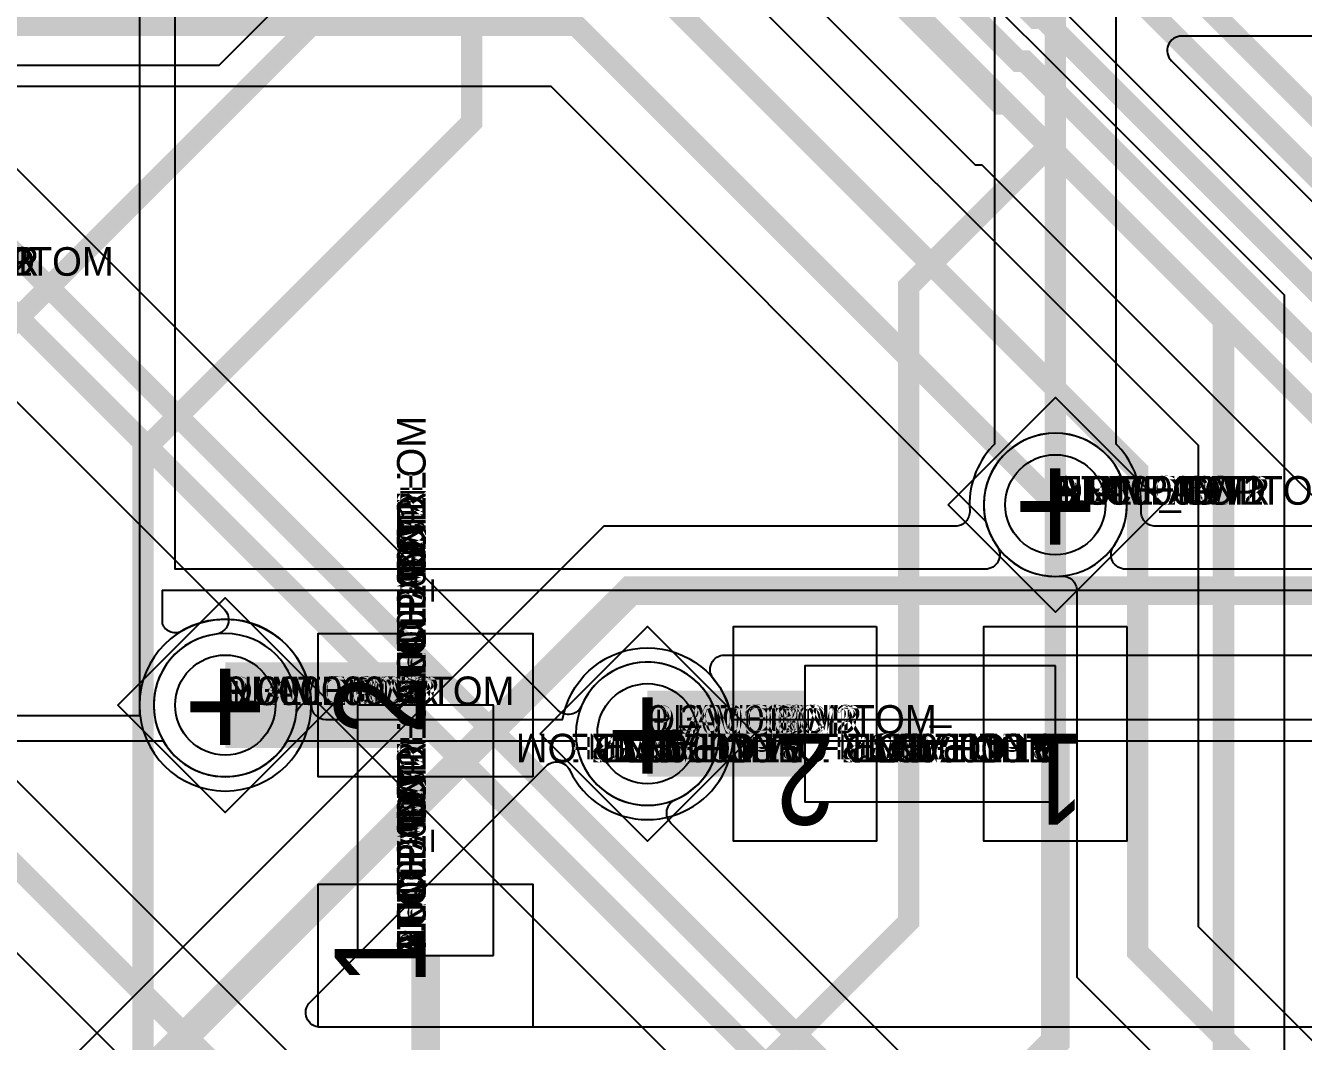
# Model space of a CAD drawing. Extents: x 0 to 323, y 0 to 320.
# Drawn here: x 84.2 to 93.13, y 30.75 to 37.85 of the extents above; entities that cross this region are included whole.
import ezdxf
from ezdxf.enums import TextEntityAlignment as Align

# ---------------------------------------------------------------- set-up
doc = ezdxf.new("R2010")
doc.units = 0
doc.header["$MEASUREMENT"] = 0
doc.layers.get('0').update_dxf_attribs({"linetype": 'CONTINUOUS'})
for name, color, linetype in [('CDN_FIGURES', 7, 'CONTINUOUS'), ('ETCH_BOTTOM', 7, 'CONTINUOUS'), ('ETCH_GND', 3, 'CONTINUOUS'), ('ETCH_INT1', 4, 'CONTINUOUS'), ('ETCH_INT2', 5, 'CONTINUOUS'), ('ETCH_PWR', 6, 'CONTINUOUS'), ('ETCH_TOP', 2, 'CONTINUOUS'), ('MANUFACTURING_NCLEGEND-1-6', 8, 'CONTINUOUS'), ('PACKAGE_GEOMETRY_ASSEMBLY_TOP', 11, 'CONTINUOUS'), ('PACKAGE_GEOMETRY_PIN_NUMBER', 9, 'CONTINUOUS')]:
    doc.layers.add(name, color=color, linetype=linetype)

# ---------------------------------------------------------------- blocks, each defined once
blk = doc.blocks.new('PAD_INFO')
for tag in ['SHAPE_TYPE', 'PAD_HEIGHT', 'PAD_LAYER', 'PAD_TYPE', 'PAD_WIDTH']:
    blk.add_attdef(tag, (0, 0), '', height=0.2)
at = {"flags": 2}
blk.add_attdef('CDN_TYPE', (0, 0), '', height=0.2, dxfattribs=at)
blk = doc.blocks.new('DRILL_INFO')
at = {"flags": 2}
blk.add_attdef('CDN_TYPE', (0, 0), '', height=0.2, dxfattribs=at)
for tag in ['FSHAPE', 'FCHAR', 'DRILL_HEIGHT', 'DIAMETER', 'PLATED', 'DRILL_WIDTH']:
    blk.add_attdef(tag, (0, 0), '', height=0.2)
blk = doc.blocks.new('VIA0700X0300')
at = {"layer": 'ETCH_BOTTOM'}
blk.add_circle((0, 0), 0.35, dxfattribs=at)
at = {"layer": 'ETCH_GND'}
blk.add_circle((0, 0), 0.35, dxfattribs=at)
at = {"layer": 'ETCH_INT1'}
blk.add_circle((0, 0), 0.35, dxfattribs=at)
at = {"layer": 'ETCH_INT2'}
blk.add_circle((0, 0), 0.35, dxfattribs=at)
at = {"layer": 'ETCH_PWR'}
blk.add_circle((0, 0), 0.35, dxfattribs=at)
at = {"layer": 'ETCH_TOP'}
blk.add_circle((0, 0), 0.35, dxfattribs=at)
ref = blk.add_blockref('PAD_INFO', (0, 0))
ref.add_attrib('PAD_LAYER', 'ETCH_TOP', (0, 0), dxfattribs={"height": 0.2})
ref.add_attrib('SHAPE_TYPE', 'NULL', (0, 0), dxfattribs={"height": 0.2})
ref.add_attrib('PAD_TYPE', 'ANTIPAD', (0, 0), dxfattribs={"height": 0.2})
ref.add_attrib('PAD_WIDTH', '0.000000', (0, 0), dxfattribs={"height": 0.2})
ref.add_attrib('PAD_HEIGHT', '0.000000', (0, 0), dxfattribs={"height": 0.2})
ref = blk.add_blockref('PAD_INFO', (0, 0))
ref.add_attrib('PAD_LAYER', 'ETCH_GND', (0, 0), dxfattribs={"height": 0.2})
ref.add_attrib('SHAPE_TYPE', 'NULL', (0, 0), dxfattribs={"height": 0.2})
ref.add_attrib('PAD_TYPE', 'ANTIPAD', (0, 0), dxfattribs={"height": 0.2})
ref.add_attrib('PAD_WIDTH', '0.000000', (0, 0), dxfattribs={"height": 0.2})
ref.add_attrib('PAD_HEIGHT', '0.000000', (0, 0), dxfattribs={"height": 0.2})
ref = blk.add_blockref('PAD_INFO', (0, 0))
ref.add_attrib('PAD_LAYER', 'ETCH_INT1', (0, 0), dxfattribs={"height": 0.2})
ref.add_attrib('SHAPE_TYPE', 'NULL', (0, 0), dxfattribs={"height": 0.2})
ref.add_attrib('PAD_TYPE', 'ANTIPAD', (0, 0), dxfattribs={"height": 0.2})
ref.add_attrib('PAD_WIDTH', '0.000000', (0, 0), dxfattribs={"height": 0.2})
ref.add_attrib('PAD_HEIGHT', '0.000000', (0, 0), dxfattribs={"height": 0.2})
ref = blk.add_blockref('PAD_INFO', (0, 0))
ref.add_attrib('PAD_LAYER', 'ETCH_INT2', (0, 0), dxfattribs={"height": 0.2})
ref.add_attrib('SHAPE_TYPE', 'NULL', (0, 0), dxfattribs={"height": 0.2})
ref.add_attrib('PAD_TYPE', 'ANTIPAD', (0, 0), dxfattribs={"height": 0.2})
ref.add_attrib('PAD_WIDTH', '0.000000', (0, 0), dxfattribs={"height": 0.2})
ref.add_attrib('PAD_HEIGHT', '0.000000', (0, 0), dxfattribs={"height": 0.2})
ref = blk.add_blockref('PAD_INFO', (0, 0))
ref.add_attrib('PAD_LAYER', 'ETCH_PWR', (0, 0), dxfattribs={"height": 0.2})
ref.add_attrib('SHAPE_TYPE', 'NULL', (0, 0), dxfattribs={"height": 0.2})
ref.add_attrib('PAD_TYPE', 'ANTIPAD', (0, 0), dxfattribs={"height": 0.2})
ref.add_attrib('PAD_WIDTH', '0.000000', (0, 0), dxfattribs={"height": 0.2})
ref.add_attrib('PAD_HEIGHT', '0.000000', (0, 0), dxfattribs={"height": 0.2})
ref = blk.add_blockref('PAD_INFO', (0, 0))
ref.add_attrib('PAD_LAYER', 'ETCH_BOTTOM', (0, 0), dxfattribs={"height": 0.2})
ref.add_attrib('SHAPE_TYPE', 'NULL', (0, 0), dxfattribs={"height": 0.2})
ref.add_attrib('PAD_TYPE', 'ANTIPAD', (0, 0), dxfattribs={"height": 0.2})
ref.add_attrib('PAD_WIDTH', '0.000000', (0, 0), dxfattribs={"height": 0.2})
ref.add_attrib('PAD_HEIGHT', '0.000000', (0, 0), dxfattribs={"height": 0.2})
ref = blk.add_blockref('PAD_INFO', (0, 0))
ref.add_attrib('PAD_LAYER', 'ETCH_TOP', (0, 0), dxfattribs={"height": 0.2})
ref.add_attrib('SHAPE_TYPE', 'NULL', (0, 0), dxfattribs={"height": 0.2})
ref.add_attrib('PAD_TYPE', 'THERMAL', (0, 0), dxfattribs={"height": 0.2})
ref.add_attrib('PAD_WIDTH', '0.000000', (0, 0), dxfattribs={"height": 0.2})
ref.add_attrib('PAD_HEIGHT', '0.000000', (0, 0), dxfattribs={"height": 0.2})
ref = blk.add_blockref('PAD_INFO', (0, 0))
ref.add_attrib('PAD_LAYER', 'ETCH_GND', (0, 0), dxfattribs={"height": 0.2})
ref.add_attrib('SHAPE_TYPE', 'NULL', (0, 0), dxfattribs={"height": 0.2})
ref.add_attrib('PAD_TYPE', 'THERMAL', (0, 0), dxfattribs={"height": 0.2})
ref.add_attrib('PAD_WIDTH', '0.000000', (0, 0), dxfattribs={"height": 0.2})
ref.add_attrib('PAD_HEIGHT', '0.000000', (0, 0), dxfattribs={"height": 0.2})
ref = blk.add_blockref('PAD_INFO', (0, 0))
ref.add_attrib('PAD_LAYER', 'ETCH_INT1', (0, 0), dxfattribs={"height": 0.2})
ref.add_attrib('SHAPE_TYPE', 'NULL', (0, 0), dxfattribs={"height": 0.2})
ref.add_attrib('PAD_TYPE', 'THERMAL', (0, 0), dxfattribs={"height": 0.2})
ref.add_attrib('PAD_WIDTH', '0.000000', (0, 0), dxfattribs={"height": 0.2})
ref.add_attrib('PAD_HEIGHT', '0.000000', (0, 0), dxfattribs={"height": 0.2})
ref = blk.add_blockref('PAD_INFO', (0, 0))
ref.add_attrib('PAD_LAYER', 'ETCH_INT2', (0, 0), dxfattribs={"height": 0.2})
ref.add_attrib('SHAPE_TYPE', 'NULL', (0, 0), dxfattribs={"height": 0.2})
ref.add_attrib('PAD_TYPE', 'THERMAL', (0, 0), dxfattribs={"height": 0.2})
ref.add_attrib('PAD_WIDTH', '0.000000', (0, 0), dxfattribs={"height": 0.2})
ref.add_attrib('PAD_HEIGHT', '0.000000', (0, 0), dxfattribs={"height": 0.2})
ref = blk.add_blockref('PAD_INFO', (0, 0))
ref.add_attrib('PAD_LAYER', 'ETCH_PWR', (0, 0), dxfattribs={"height": 0.2})
ref.add_attrib('SHAPE_TYPE', 'NULL', (0, 0), dxfattribs={"height": 0.2})
ref.add_attrib('PAD_TYPE', 'THERMAL', (0, 0), dxfattribs={"height": 0.2})
ref.add_attrib('PAD_WIDTH', '0.000000', (0, 0), dxfattribs={"height": 0.2})
ref.add_attrib('PAD_HEIGHT', '0.000000', (0, 0), dxfattribs={"height": 0.2})
ref = blk.add_blockref('PAD_INFO', (0, 0))
ref.add_attrib('PAD_LAYER', 'ETCH_BOTTOM', (0, 0), dxfattribs={"height": 0.2})
ref.add_attrib('SHAPE_TYPE', 'NULL', (0, 0), dxfattribs={"height": 0.2})
ref.add_attrib('PAD_TYPE', 'THERMAL', (0, 0), dxfattribs={"height": 0.2})
ref.add_attrib('PAD_WIDTH', '0.000000', (0, 0), dxfattribs={"height": 0.2})
ref.add_attrib('PAD_HEIGHT', '0.000000', (0, 0), dxfattribs={"height": 0.2})
ref = blk.add_blockref('PAD_INFO', (0, 0))
ref.add_attrib('PAD_LAYER', 'ETCH_TOP', (0, 0), dxfattribs={"height": 0.2})
ref.add_attrib('SHAPE_TYPE', 'CIRCLE', (0, 0), dxfattribs={"height": 0.2})
ref.add_attrib('PAD_TYPE', 'REGULAR', (0, 0), dxfattribs={"height": 0.2})
ref.add_attrib('PAD_WIDTH', '0.700000', (0, 0), dxfattribs={"height": 0.2})
ref.add_attrib('PAD_HEIGHT', '0.700000', (0, 0), dxfattribs={"height": 0.2})
ref = blk.add_blockref('PAD_INFO', (0, 0))
ref.add_attrib('PAD_LAYER', 'ETCH_GND', (0, 0), dxfattribs={"height": 0.2})
ref.add_attrib('SHAPE_TYPE', 'CIRCLE', (0, 0), dxfattribs={"height": 0.2})
ref.add_attrib('PAD_TYPE', 'REGULAR', (0, 0), dxfattribs={"height": 0.2})
ref.add_attrib('PAD_WIDTH', '0.700000', (0, 0), dxfattribs={"height": 0.2})
ref.add_attrib('PAD_HEIGHT', '0.700000', (0, 0), dxfattribs={"height": 0.2})
ref = blk.add_blockref('PAD_INFO', (0, 0))
ref.add_attrib('PAD_LAYER', 'ETCH_INT1', (0, 0), dxfattribs={"height": 0.2})
ref.add_attrib('SHAPE_TYPE', 'CIRCLE', (0, 0), dxfattribs={"height": 0.2})
ref.add_attrib('PAD_TYPE', 'REGULAR', (0, 0), dxfattribs={"height": 0.2})
ref.add_attrib('PAD_WIDTH', '0.700000', (0, 0), dxfattribs={"height": 0.2})
ref.add_attrib('PAD_HEIGHT', '0.700000', (0, 0), dxfattribs={"height": 0.2})
ref = blk.add_blockref('PAD_INFO', (0, 0))
ref.add_attrib('PAD_LAYER', 'ETCH_INT2', (0, 0), dxfattribs={"height": 0.2})
ref.add_attrib('SHAPE_TYPE', 'CIRCLE', (0, 0), dxfattribs={"height": 0.2})
ref.add_attrib('PAD_TYPE', 'REGULAR', (0, 0), dxfattribs={"height": 0.2})
ref.add_attrib('PAD_WIDTH', '0.700000', (0, 0), dxfattribs={"height": 0.2})
ref.add_attrib('PAD_HEIGHT', '0.700000', (0, 0), dxfattribs={"height": 0.2})
ref = blk.add_blockref('PAD_INFO', (0, 0))
ref.add_attrib('PAD_LAYER', 'ETCH_PWR', (0, 0), dxfattribs={"height": 0.2})
ref.add_attrib('SHAPE_TYPE', 'CIRCLE', (0, 0), dxfattribs={"height": 0.2})
ref.add_attrib('PAD_TYPE', 'REGULAR', (0, 0), dxfattribs={"height": 0.2})
ref.add_attrib('PAD_WIDTH', '0.700000', (0, 0), dxfattribs={"height": 0.2})
ref.add_attrib('PAD_HEIGHT', '0.700000', (0, 0), dxfattribs={"height": 0.2})
ref = blk.add_blockref('PAD_INFO', (0, 0))
ref.add_attrib('PAD_LAYER', 'ETCH_BOTTOM', (0, 0), dxfattribs={"height": 0.2})
ref.add_attrib('SHAPE_TYPE', 'CIRCLE', (0, 0), dxfattribs={"height": 0.2})
ref.add_attrib('PAD_TYPE', 'REGULAR', (0, 0), dxfattribs={"height": 0.2})
ref.add_attrib('PAD_WIDTH', '0.700000', (0, 0), dxfattribs={"height": 0.2})
ref.add_attrib('PAD_HEIGHT', '0.700000', (0, 0), dxfattribs={"height": 0.2})
ref = blk.add_blockref('DRILL_INFO', (0, 0))
ref.add_attrib('DIAMETER', '0.300000', (0, 0), dxfattribs={"height": 0.2})
ref.add_attrib('PLATED', 'PLATED', (0, 0), dxfattribs={"height": 0.2})
ref.add_attrib('FSHAPE', 'DIAMOND', (0, 0), dxfattribs={"height": 0.2})
ref.add_attrib('FCHAR', '+', (0, 0), dxfattribs={"height": 0.2})
ref.add_attrib('DRILL_WIDTH', '1.500000', (0, 0), dxfattribs={"height": 0.2})
ref.add_attrib('DRILL_HEIGHT', '1.500000', (0, 0), dxfattribs={"height": 0.2})
for tag in ['CDN_TYPE', 'PIN']:
    blk.add_attdef(tag, (0, 0), '', height=0.2)
at = {"flags": 2}
for tag in ['PSTKNAME', 'BBV']:
    blk.add_attdef(tag, (0, 0), '', height=0.2, dxfattribs=at)
blk = doc.blocks.new('FIGURE_DIAMOND')
at = {"layer": 'CDN_FIGURES'}
blk.add_lwpolyline([(-0.5, 0), (0, 0.5), (0.5, 0), (0, -0.5)], close=True, dxfattribs=at)
blk = doc.blocks.new('RC1000X1500TS')
at = {"layer": 'ETCH_TOP'}
blk.add_lwpolyline([(-0.5, -0.75), (-0.5, 0.75), (0.5, 0.75), (0.5, -0.75)], close=True, dxfattribs=at)
ref = blk.add_blockref('PAD_INFO', (0, 0))
ref.add_attrib('PAD_LAYER', 'ETCH_TOP', (0, 0), dxfattribs={"height": 0.2})
ref.add_attrib('SHAPE_TYPE', 'NULL', (0, 0), dxfattribs={"height": 0.2})
ref.add_attrib('PAD_TYPE', 'ANTIPAD', (0, 0), dxfattribs={"height": 0.2})
ref.add_attrib('PAD_WIDTH', '0.000000', (0, 0), dxfattribs={"height": 0.2})
ref.add_attrib('PAD_HEIGHT', '0.000000', (0, 0), dxfattribs={"height": 0.2})
ref = blk.add_blockref('PAD_INFO', (0, 0))
ref.add_attrib('PAD_LAYER', 'ETCH_GND', (0, 0), dxfattribs={"height": 0.2})
ref.add_attrib('SHAPE_TYPE', 'NULL', (0, 0), dxfattribs={"height": 0.2})
ref.add_attrib('PAD_TYPE', 'ANTIPAD', (0, 0), dxfattribs={"height": 0.2})
ref.add_attrib('PAD_WIDTH', '0.000000', (0, 0), dxfattribs={"height": 0.2})
ref.add_attrib('PAD_HEIGHT', '0.000000', (0, 0), dxfattribs={"height": 0.2})
ref = blk.add_blockref('PAD_INFO', (0, 0))
ref.add_attrib('PAD_LAYER', 'ETCH_INT1', (0, 0), dxfattribs={"height": 0.2})
ref.add_attrib('SHAPE_TYPE', 'NULL', (0, 0), dxfattribs={"height": 0.2})
ref.add_attrib('PAD_TYPE', 'ANTIPAD', (0, 0), dxfattribs={"height": 0.2})
ref.add_attrib('PAD_WIDTH', '0.000000', (0, 0), dxfattribs={"height": 0.2})
ref.add_attrib('PAD_HEIGHT', '0.000000', (0, 0), dxfattribs={"height": 0.2})
ref = blk.add_blockref('PAD_INFO', (0, 0))
ref.add_attrib('PAD_LAYER', 'ETCH_INT2', (0, 0), dxfattribs={"height": 0.2})
ref.add_attrib('SHAPE_TYPE', 'NULL', (0, 0), dxfattribs={"height": 0.2})
ref.add_attrib('PAD_TYPE', 'ANTIPAD', (0, 0), dxfattribs={"height": 0.2})
ref.add_attrib('PAD_WIDTH', '0.000000', (0, 0), dxfattribs={"height": 0.2})
ref.add_attrib('PAD_HEIGHT', '0.000000', (0, 0), dxfattribs={"height": 0.2})
ref = blk.add_blockref('PAD_INFO', (0, 0))
ref.add_attrib('PAD_LAYER', 'ETCH_PWR', (0, 0), dxfattribs={"height": 0.2})
ref.add_attrib('SHAPE_TYPE', 'NULL', (0, 0), dxfattribs={"height": 0.2})
ref.add_attrib('PAD_TYPE', 'ANTIPAD', (0, 0), dxfattribs={"height": 0.2})
ref.add_attrib('PAD_WIDTH', '0.000000', (0, 0), dxfattribs={"height": 0.2})
ref.add_attrib('PAD_HEIGHT', '0.000000', (0, 0), dxfattribs={"height": 0.2})
ref = blk.add_blockref('PAD_INFO', (0, 0))
ref.add_attrib('PAD_LAYER', 'ETCH_BOTTOM', (0, 0), dxfattribs={"height": 0.2})
ref.add_attrib('SHAPE_TYPE', 'NULL', (0, 0), dxfattribs={"height": 0.2})
ref.add_attrib('PAD_TYPE', 'ANTIPAD', (0, 0), dxfattribs={"height": 0.2})
ref.add_attrib('PAD_WIDTH', '0.000000', (0, 0), dxfattribs={"height": 0.2})
ref.add_attrib('PAD_HEIGHT', '0.000000', (0, 0), dxfattribs={"height": 0.2})
ref = blk.add_blockref('PAD_INFO', (0, 0))
ref.add_attrib('PAD_LAYER', 'ETCH_TOP', (0, 0), dxfattribs={"height": 0.2})
ref.add_attrib('SHAPE_TYPE', 'NULL', (0, 0), dxfattribs={"height": 0.2})
ref.add_attrib('PAD_TYPE', 'THERMAL', (0, 0), dxfattribs={"height": 0.2})
ref.add_attrib('PAD_WIDTH', '0.000000', (0, 0), dxfattribs={"height": 0.2})
ref.add_attrib('PAD_HEIGHT', '0.000000', (0, 0), dxfattribs={"height": 0.2})
ref = blk.add_blockref('PAD_INFO', (0, 0))
ref.add_attrib('PAD_LAYER', 'ETCH_GND', (0, 0), dxfattribs={"height": 0.2})
ref.add_attrib('SHAPE_TYPE', 'NULL', (0, 0), dxfattribs={"height": 0.2})
ref.add_attrib('PAD_TYPE', 'THERMAL', (0, 0), dxfattribs={"height": 0.2})
ref.add_attrib('PAD_WIDTH', '0.000000', (0, 0), dxfattribs={"height": 0.2})
ref.add_attrib('PAD_HEIGHT', '0.000000', (0, 0), dxfattribs={"height": 0.2})
ref = blk.add_blockref('PAD_INFO', (0, 0))
ref.add_attrib('PAD_LAYER', 'ETCH_INT1', (0, 0), dxfattribs={"height": 0.2})
ref.add_attrib('SHAPE_TYPE', 'NULL', (0, 0), dxfattribs={"height": 0.2})
ref.add_attrib('PAD_TYPE', 'THERMAL', (0, 0), dxfattribs={"height": 0.2})
ref.add_attrib('PAD_WIDTH', '0.000000', (0, 0), dxfattribs={"height": 0.2})
ref.add_attrib('PAD_HEIGHT', '0.000000', (0, 0), dxfattribs={"height": 0.2})
ref = blk.add_blockref('PAD_INFO', (0, 0))
ref.add_attrib('PAD_LAYER', 'ETCH_INT2', (0, 0), dxfattribs={"height": 0.2})
ref.add_attrib('SHAPE_TYPE', 'NULL', (0, 0), dxfattribs={"height": 0.2})
ref.add_attrib('PAD_TYPE', 'THERMAL', (0, 0), dxfattribs={"height": 0.2})
ref.add_attrib('PAD_WIDTH', '0.000000', (0, 0), dxfattribs={"height": 0.2})
ref.add_attrib('PAD_HEIGHT', '0.000000', (0, 0), dxfattribs={"height": 0.2})
ref = blk.add_blockref('PAD_INFO', (0, 0))
ref.add_attrib('PAD_LAYER', 'ETCH_PWR', (0, 0), dxfattribs={"height": 0.2})
ref.add_attrib('SHAPE_TYPE', 'NULL', (0, 0), dxfattribs={"height": 0.2})
ref.add_attrib('PAD_TYPE', 'THERMAL', (0, 0), dxfattribs={"height": 0.2})
ref.add_attrib('PAD_WIDTH', '0.000000', (0, 0), dxfattribs={"height": 0.2})
ref.add_attrib('PAD_HEIGHT', '0.000000', (0, 0), dxfattribs={"height": 0.2})
ref = blk.add_blockref('PAD_INFO', (0, 0))
ref.add_attrib('PAD_LAYER', 'ETCH_BOTTOM', (0, 0), dxfattribs={"height": 0.2})
ref.add_attrib('SHAPE_TYPE', 'NULL', (0, 0), dxfattribs={"height": 0.2})
ref.add_attrib('PAD_TYPE', 'THERMAL', (0, 0), dxfattribs={"height": 0.2})
ref.add_attrib('PAD_WIDTH', '0.000000', (0, 0), dxfattribs={"height": 0.2})
ref.add_attrib('PAD_HEIGHT', '0.000000', (0, 0), dxfattribs={"height": 0.2})
ref = blk.add_blockref('PAD_INFO', (0, 0))
ref.add_attrib('PAD_LAYER', 'ETCH_GND', (0, 0), dxfattribs={"height": 0.2})
ref.add_attrib('SHAPE_TYPE', 'NULL', (0, 0), dxfattribs={"height": 0.2})
ref.add_attrib('PAD_TYPE', 'REGULAR', (0, 0), dxfattribs={"height": 0.2})
ref.add_attrib('PAD_WIDTH', '0.000000', (0, 0), dxfattribs={"height": 0.2})
ref.add_attrib('PAD_HEIGHT', '0.000000', (0, 0), dxfattribs={"height": 0.2})
ref = blk.add_blockref('PAD_INFO', (0, 0))
ref.add_attrib('PAD_LAYER', 'ETCH_INT1', (0, 0), dxfattribs={"height": 0.2})
ref.add_attrib('SHAPE_TYPE', 'NULL', (0, 0), dxfattribs={"height": 0.2})
ref.add_attrib('PAD_TYPE', 'REGULAR', (0, 0), dxfattribs={"height": 0.2})
ref.add_attrib('PAD_WIDTH', '0.000000', (0, 0), dxfattribs={"height": 0.2})
ref.add_attrib('PAD_HEIGHT', '0.000000', (0, 0), dxfattribs={"height": 0.2})
ref = blk.add_blockref('PAD_INFO', (0, 0))
ref.add_attrib('PAD_LAYER', 'ETCH_INT2', (0, 0), dxfattribs={"height": 0.2})
ref.add_attrib('SHAPE_TYPE', 'NULL', (0, 0), dxfattribs={"height": 0.2})
ref.add_attrib('PAD_TYPE', 'REGULAR', (0, 0), dxfattribs={"height": 0.2})
ref.add_attrib('PAD_WIDTH', '0.000000', (0, 0), dxfattribs={"height": 0.2})
ref.add_attrib('PAD_HEIGHT', '0.000000', (0, 0), dxfattribs={"height": 0.2})
ref = blk.add_blockref('PAD_INFO', (0, 0))
ref.add_attrib('PAD_LAYER', 'ETCH_PWR', (0, 0), dxfattribs={"height": 0.2})
ref.add_attrib('SHAPE_TYPE', 'NULL', (0, 0), dxfattribs={"height": 0.2})
ref.add_attrib('PAD_TYPE', 'REGULAR', (0, 0), dxfattribs={"height": 0.2})
ref.add_attrib('PAD_WIDTH', '0.000000', (0, 0), dxfattribs={"height": 0.2})
ref.add_attrib('PAD_HEIGHT', '0.000000', (0, 0), dxfattribs={"height": 0.2})
ref = blk.add_blockref('PAD_INFO', (0, 0))
ref.add_attrib('PAD_LAYER', 'ETCH_BOTTOM', (0, 0), dxfattribs={"height": 0.2})
ref.add_attrib('SHAPE_TYPE', 'NULL', (0, 0), dxfattribs={"height": 0.2})
ref.add_attrib('PAD_TYPE', 'REGULAR', (0, 0), dxfattribs={"height": 0.2})
ref.add_attrib('PAD_WIDTH', '0.000000', (0, 0), dxfattribs={"height": 0.2})
ref.add_attrib('PAD_HEIGHT', '0.000000', (0, 0), dxfattribs={"height": 0.2})
ref = blk.add_blockref('DRILL_INFO', (0, 0))
ref.add_attrib('DIAMETER', '0.000000', (0, 0), dxfattribs={"height": 0.2})
ref.add_attrib('PLATED', 'PLATED', (0, 0), dxfattribs={"height": 0.2})
ref.add_attrib('FSHAPE', 'NULL', (0, 0), dxfattribs={"height": 0.2})
ref.add_attrib('DRILL_WIDTH', '0.000000', (0, 0), dxfattribs={"height": 0.2})
ref.add_attrib('DRILL_HEIGHT', '0.000000', (0, 0), dxfattribs={"height": 0.2})
ref = blk.add_blockref('PAD_INFO', (0, 0))
ref.add_attrib('PAD_LAYER', 'ETCH_TOP', (0, 0), dxfattribs={"height": 0.2})
ref.add_attrib('SHAPE_TYPE', 'RECTANGLE', (0, 0), dxfattribs={"height": 0.2})
ref.add_attrib('PAD_TYPE', 'REGULAR', (0, 0), dxfattribs={"height": 0.2})
ref.add_attrib('PAD_WIDTH', '1.000000', (0, 0), dxfattribs={"height": 0.2})
ref.add_attrib('PAD_HEIGHT', '1.500000', (0, 0), dxfattribs={"height": 0.2})
for tag in ['CDN_TYPE', 'PIN']:
    blk.add_attdef(tag, (0, 0), '', height=0.2)
at = {"flags": 2}
for tag in ['PSTKNAME', 'BBV']:
    blk.add_attdef(tag, (0, 0), '', height=0.2, dxfattribs=at)
blk = doc.blocks.new('F56')
at = {"layer": 'PACKAGE_GEOMETRY_ASSEMBLY_TOP'}
blk.add_lwpolyline([(0, -0.475), (1.75, -0.475), (1.75, 0.475), (0, 0.475)], close=True, dxfattribs=at)
at = {"layer": 'ETCH_TOP'}
ref = blk.add_blockref('RC1000X1500TS', (0, 0), dxfattribs=at)
ref.add_attrib('CDN_TYPE', 'PIN', (0, 0), dxfattribs={"height": 0.2})
ref.add_attrib('PIN', '1', (0, 0), dxfattribs={"height": 0.2})
ref = blk.add_blockref('RC1000X1500TS', (1.75, 0), dxfattribs=at)
ref.add_attrib('CDN_TYPE', 'PIN', (0, 0), dxfattribs={"height": 0.2})
ref.add_attrib('PIN', '2', (0, 0), dxfattribs={"height": 0.2})
at = {"flags": 2}
for tag in ['SYMBOL_TYPE', 'CDN_TYPE', 'REFDES']:
    blk.add_attdef(tag, (0, 0), '', height=0.2, dxfattribs=at)

msp = doc.modelspace()

# ---------------------------------------------------------------- linework, layer by layer
at = {"layer": 'ETCH_BOTTOM'}
for points, format in [([(95.4, 61.35, 0.15, 0.15, 0), (94.425, 60.375, 0.15, 0.15, 0), (94.425, 52.3882, 0.15, 0.15, 0), (90.525, 48.4882, 0.15, 0.15, 0), (90.525, 48.0117, 0.15, 0.15, 0), (91.625, 46.9117, 0.15, 0.15, 0), (91.625, 39.9617, 0.15, 0.15, 0), (91.4, 39.7367, 0.15, 0.15, 0), (91.4, 34.5, 0.15, 0.15, 0)], "xyseb"), ([(77.7402, 37.5719), (85.557, 37.5719), (91.0001, 43.015), (91.0001, 46.6906, -0.668179), (91.1732, 46.7623), (91.1999, 46.7356), (91.1999, 40.8998, -0.434609), (91.0915, 40.7987, 0.939227), (90.934, 39.6112), (90.9749, 39.6032), (90.9749, 34.924), (90.9613, 34.9094, 0.207939), (90.8013, 34.4585, -0.434609), (90.7002, 34.3501), (88.2457, 34.3501), (78.3499, 24.4543)], "xyb"), ([(101.6336, 39.1001), (96.8836, 34.3501), (92.0998, 34.3501, -0.434609), (91.9987, 34.4585, 0.207939), (91.8387, 34.9094), (91.8251, 34.924), (91.8251, 39.5606), (92.0501, 39.7856), (92.0501, 46.4539, -0.668179)], "xyb"), ([(67.75, 4.58, 0.2, 0.2, 0), (77.77, 14.6, 0.2, 0.2, 0), (78.4486, 14.6, 0.2, 0.2, 0), (78.8, 14.9514, 0.2, 0.2, 0), (78.8, 24.2679, 0.2, 0.2, 0), (88.4321, 33.9, 0.2, 0.2, 0), (97.07, 33.9, 0.2, 0.2, 0), (101.82, 38.65, 0.2, 0.2, 0), (102.4, 38.65, 0.2, 0.2, 0)], "xyseb"), ([(102.3008, 37.4373), (95.7136, 30.8501), (86.2635, 30.8501, -0.668179), (86.1918, 31.0232), (87.843, 32.6743, -0.520019), (88.0065, 32.6456, 1.136911), (89.0114, 33.2837, -0.635346), (89.0894, 33.4499), (97.2564, 33.4499), (102.0037, 38.1972)], "xyb")]:
    msp.add_lwpolyline(points, format=format, dxfattribs=at)
msp.add_lwpolyline([(85.6, 33.7001, 1), (85.6, 32.4999, 1)], format="xyb", close=True, dxfattribs=at)
at = {"layer": 'ETCH_GND'}
for points in [[(91.9001, 34.5, 1), (90.8999, 34.5, 1)], [(86.1001, 33.1, 1), (85.0999, 33.1, 1)], [(89.0501, 32.9, 1), (88.0499, 32.9, 1)]]:
    msp.add_lwpolyline(points, format="xyb", close=True, dxfattribs=at)
at = {"layer": 'ETCH_INT1'}
for points in [[(134.8, 34.05), (117.6022, 34.05), (117.598, 34.096, 0.91207), (116.602, 34.096), (116.5978, 34.05), (91.8902, 34.05, -0.609283), (91.8075, 34.2102, 1.938258), (90.9925, 34.2102, -0.609283), (90.9098, 34.05), (85.25, 34.05), (85.25, 45.6), (82.95, 47.9)], [(134.9501, 33.8999), (117.6822, 33.8999), (117.6708, 33.8648, -0.726862), (116.5292, 33.8648), (116.5178, 33.8999), (85.1585, 33.8999), (85.1585, 33.6684, 0.446905), (85.3019, 33.6208, -0.575387), (86.2001, 33.1013, 0.413636), (86.3015, 33.0001), (87.9569, 33.0001), (87.9662, 33.0391, -0.789859), (89.1338, 33.0391), (89.1431, 33.0001), (94.718, 33.0001), (94.7304, 33.0079, -0.288451), (95.3696, 33.0079), (95.382, 33.0001), (135.3878, 33.0001)], [(73.8094, 32.85), (85.166, 32.85), (85.181, 32.827, 0.541981), (86.019, 32.827), (86.034, 32.85), (88.0506, 32.85), (88.0583, 32.8086, 0.831244), (89.0417, 32.8086), (89.0494, 32.85), (94.5023, 32.85, -0.545308), (94.5946, 32.7067, 1.552073), (95.5054, 32.7067, -0.545308), (95.5977, 32.85), (135.45, 32.85)]]:
    msp.add_lwpolyline(points, format="xyb", dxfattribs=at)
msp.add_lwpolyline([(82.95, 47.55), (85, 45.5), (85, 33.025), (73.8518, 33.025)], dxfattribs=at)
at = {"layer": 'ETCH_INT2'}
for points, format in [([(66.75, 70.05, 0.15, 0.15, 0), (67.025, 69.775, 0.15, 0.15, 0), (67.025, 69.1132, 0.15, 0.15, 0), (69.0412, 67.097, 0.15, 0.15, 0), (69.9162, 67.097, 0.15, 0.15, 0), (74.029, 62.9842, 0.15, 0.15, 0), (74.029, 61.2158, 0.15, 0.15, 0), (79.3, 55.9448, 0.15, 0.15, 0), (79.3, 53.3868, 0.15, 0.15, 0), (83.6578, 49.029, 0.15, 0.15, 0), (84.9342, 49.029, 0.15, 0.15, 0), (87.1536, 46.8096, 0.15, 0.15, 0), (88.3576, 45.6055, 0.15, 0.15, 0), (88.3576, 40.382, 0.15, 0.15, 0), (91.1396, 37.6, 0.15, 0.15, 0), (91.1875, 37.6, 0.15, 0.15, 0), (98.957, 29.8305, 0.15, 0.15, 0), (98.957, 20.9188, 0.15, 0.15, 0), (98.5192, 20.481, 0.15, 0.15, 0), (98.2578, 20.481, 0.15, 0.15, 0), (97.87, 20.0932, 0.15, 0.15, 0), (97.87, 17.975, 0.15, 0.15, 0), (98.47, 17.375, 0.15, 0.15, 0)], "xyseb"), ([(98.571, 14.8636, 0.15, 0.15, 0), (97.57, 15.8646, 0.15, 0.15, 0), (97.57, 21.1583, 0.15, 0.15, 0), (98.025, 21.6133, 0.15, 0.15, 0), (98.025, 25.325, 0.15, 0.15, 0), (91.975, 31.375, 0.15, 0.15, 0), (91.975, 34.7382, 0.15, 0.15, 0), (88.5632, 38.15, 0.15, 0.15, 0), (86.6368, 38.15, 0.15, 0.15, 0), (80.875, 43.9118, 0.15, 0.15, 0), (80.875, 46.1882, 0.15, 0.15, 0), (74.55, 52.5132, 0.15, 0.15, 0), (74.55, 57.7868, 0.15, 0.15, 0), (66.625, 65.7118, 0.15, 0.15, 0), (66.625, 65.725, 0.15, 0.15, 0), (66.2, 66.15, 0.15, 0.15, 0)], "xyseb"), ([(67.2, 65.95, 0.15, 0.15, 0), (75.55, 57.6, 0.15, 0.15, 0), (75.55, 56.55, 0.15, 0.15, 0), (83.071, 49.0289, 0.15, 0.15, 0), (83.071, 48.2158, 0.15, 0.15, 0), (87.3617, 43.925, 0.15, 0.15, 0), (87.5382, 43.925, 0.15, 0.15, 0), (88.0576, 43.4056, 0.15, 0.15, 0), (88.0576, 40.2577, 0.15, 0.15, 0), (91.0153, 37.3, 0.15, 0.15, 0), (91.0632, 37.3, 0.15, 0.15, 0), (98.1, 30.2632, 0.15, 0.15, 0), (98.1, 26.9, 0.15, 0.15, 0)], "xyseb"), ([(98.571, 16.105, 0.15, 0.15, 0), (99.146, 15.53, 0.15, 0.15, 0), (99.146, 14.6254, 0.15, 0.15, 0), (98.8092, 14.2886, 0.15, 0.15, 0), (98.3328, 14.2886, 0.15, 0.15, 0), (97.1001, 15.5213, 0.15, 0.15, 0), (97.1001, 23.2874, 0.15, 0.15, 0), (73.05, 47.3375, 0.15, 0.15, 0), (73.05, 55.9133, 0.15, 0.15, 0), (66.8, 62.1632, 0.15, 0.15, 0), (66.8, 63.2632, 0.15, 0.15, 0), (64.4382, 65.625, 0.15, 0.15, 0), (62.775, 65.625, 0.15, 0.15, 0), (62.65, 65.75, 0.15, 0.15, 0)], "xyseb"), ([(98.597, 13.564, 0.15, 0.15, 0), (96.8001, 15.3609, 0.15, 0.15, 0), (96.8001, 23.1631, 0.15, 0.15, 0), (71.5, 48.4632, 0.15, 0.15, 0), (71.5, 55.7692, 0.15, 0.15, 0), (70.4162, 56.853, 0.15, 0.15, 0), (69.0838, 56.853, 0.15, 0.15, 0), (66.5, 59.4368, 0.15, 0.15, 0), (66.5, 62.75, 0.15, 0.15, 0), (64.2, 65.05, 0.15, 0.15, 0)], "xyseb"), ([(108.9, 3.6, 0.15, 0.15, 0), (105.8599, 6.64, 0.15, 0.15, 0), (105.1808, 6.64, 0.15, 0.15, 0), (98.8318, 12.989, 0.15, 0.15, 0), (98.3588, 12.989, 0.15, 0.15, 0), (96.513, 14.8348, 0.15, 0.15, 0), (96.513, 15.0539, 0.15, 0.15, 0), (96.5094, 15.0988, 0.15, 0.15, 0), (96.5, 15.1082, 0.15, 0.15, 0), (96.5, 15.8132, 0.15, 0.15, 0), (94.7172, 17.596, 0.15, 0.15, 0), (94.4238, 17.596, 0.15, 0.15, 0), (91.8, 20.2198, 0.15, 0.15, 0), (86.375, 25.6447, 0.15, 0.15, 0), (86.375, 29.7383, 0.15, 0.15, 0), (80.8, 35.3133, 0.15, 0.15, 0), (80.8, 37.6633, 0.15, 0.15, 0), (70.178, 48.2853, 0.15, 0.15, 0), (70.178, 56.278, 0.15, 0.15, 0)], "xyseb"), ([(83.35, 51.45, 0.15, 0.15, 0), (88.775, 46.0249, 0.15, 0.15, 0), (88.775, 40.3889, 0.15, 0.15, 0), (91.2639, 37.9, 0.15, 0.15, 0), (91.3118, 37.9, 0.15, 0.15, 0), (99.257, 29.9548, 0.15, 0.15, 0), (99.257, 19.8538, 0.15, 0.15, 0), (98.445, 19.0418, 0.15, 0.15, 0), (98.445, 18.75, 0.15, 0.15, 0)], "xyseb"), ([(71.0749, 48.2871), (85.5939, 33.7681, -0.622285), (85.5353, 33.5959, 2.030775), (86.0959, 33.0353, -0.622285), (86.2681, 33.0939), (95.77, 23.592, -0.492704), (95.7491, 23.4326, 0.97368), (96.2275, 22.5546, -0.560286), (96.375, 22.4643), (96.375, 16.7842, -0.668179), (96.2019, 16.7125), (95.0552, 17.8592), (95.0782, 17.8938, 0.943141), (94.281, 18.4949, -0.437934), (94.1321, 18.4889), (91.0581, 21.5628, -0.447747), (91.0666, 21.7139, 1.119585), (90.3638, 22.4166, -0.447563), (90.2128, 22.4081), (86.8001, 25.8208), (86.8001, 29.9144), (81.2251, 35.4894)], "xyb"), ([(84.1386, 46.3304, -0.581209), (84.3085, 46.377), (87.1856, 43.4999), (87.3621, 43.4999), (87.6325, 43.2295), (87.6325, 40.0816), (90.8392, 36.8749), (90.8871, 36.8749), (94.7321, 33.0299, -0.437934), (94.7261, 32.881, 1.08428), (95.431, 32.1761, -0.437934), (95.5799, 32.1821), (97.6749, 30.0871), (97.6749, 27.1638), (97.668, 27.1519, 0.792453), (98.3748, 26.4822, -0.596702), (98.5319, 26.3974), (98.5319, 25.6641, -0.668179), (98.3588, 25.5924), (92.4001, 31.5511), (92.4001, 34.9143), (88.7393, 38.5751), (86.8129, 38.5751), (81.3001, 44.0879)], "xyb"), ([(80.45, 41.2, 0.15, 0.15, 0), (80.45, 40.4368, 0.15, 0.15, 0), (83.0368, 37.85, 0.15, 0.15, 0), (88.05, 37.85, 0.15, 0.15, 0), (91.4, 34.5, 0.15, 0.15, 0)], "xyseb"), ([(109.1799, 22.9189), (94.3239, 37.7749), (92.2829, 37.7749, 0.668179), (92.2112, 37.6018), (99.6821, 30.1309)], "xyb")]:
    msp.add_lwpolyline(points, format=format, dxfattribs=at)
for points in [[(85.128, 27.1681, -0.526334), (84.9636, 27.1376), (77.2751, 34.8262), (77.2751, 40.3422, -0.668179), (77.4482, 40.4139), (78.3601, 39.502, -0.438125), (78.3541, 39.353, 1.08428), (79.059, 38.6481, -0.438125), (79.208, 38.6541), (80.3749, 37.4872), (80.3749, 35.1372), (85.4821, 30.03, -0.438125), (85.4761, 29.881, 0.72823), (85.8403, 29.0015, -0.438145), (85.9499, 28.9005), (85.9499, 27.5057, -0.554215), (85.8041, 27.4146, 0.424576), (85.128, 27.1681)], [(97.5999, 23.6336, -0.668179), (97.4268, 23.5619), (88.7138, 32.2748, -0.531429), (88.7458, 32.4398, 1.481218), (88.0898, 33.0958, -0.531429), (87.9248, 33.0638), (83.7369, 37.2518, -0.668179), (83.8086, 37.4249), (87.8739, 37.4249), (90.9129, 34.3859), (90.9164, 34.3727, 0.363349), (91.4403, 34.0015, -0.438145), (91.5499, 33.9005), (91.5499, 31.1989), (97.5999, 25.1489)]]:
    msp.add_lwpolyline(points, format="xyb", close=True, dxfattribs=at)
at = {"layer": 'ETCH_PWR'}
msp.add_lwpolyline([(91.9001, 34.5, 1), (90.8999, 34.5, 1)], format="xyb", close=True, dxfattribs=at)
at = {"layer": 'ETCH_TOP'}
for points, format in [([(84.928, 56.454, 0.15, 0.15, 0), (85.6962, 56.454, 0.15, 0.15, 0), (89.325, 52.8252, 0.15, 0.15, 0), (89.325, 41.1118, 0.15, 0.15, 0), (99.3618, 31.075, 0.15, 0.15, 0), (141.0882, 31.075, 0.15, 0.15, 0), (155.01, 44.9968, 0.15, 0.15, 0), (155.01, 49.861, 0.15, 0.15, 0), (159.698, 54.549, 0.15, 0.15, 0), (174.749, 54.549, 0.15, 0.15, 0), (184.85, 64.65, 0.15, 0.15, 0)], "xyseb"), ([(84.928, 53.454, 0.15, 0.15, 0), (86.4827, 53.454, 0.15, 0.15, 0), (86.6367, 53.3, 0.15, 0.15, 0), (87.7375, 53.3, 0.15, 0.15, 0), (89.025, 52.0125, 0.15, 0.15, 0), (89.025, 40.9875, 0.15, 0.15, 0), (100.9625, 29.05, 0.15, 0.15, 0), (101.7402, 29.05, 0.15, 0.15, 0), (110.979, 19.8112, 0.15, 0.15, 0), (110.979, 19.61, 0.15, 0.15, 0), (111.939, 18.65, 0.15, 0.15, 0), (113.316, 18.65, 0.15, 0.15, 0), (113.321, 18.645, 0.2, 0.2, 0), (114.605, 18.645, 0.2, 0.2, 0)], "xyseb"), ([(91.3566, 37.0066, 0.15, 0.15, 0), (87.875, 40.4882, 0.15, 0.15, 0), (87.875, 48.4383, 0.15, 0.15, 0), (88.425, 48.9883, 0.15, 0.15, 0), (88.425, 52.1882, 0.15, 0.15, 0), (87.951, 52.6622, 0.15, 0.15, 0), (86.9122, 52.6622, 0.15, 0.15, 0), (86.7, 52.45, 0.15, 0.15, 0)], "xyseb"), ([(85.8, 29.5, 0.15, 0.15, 0), (85.025, 30.275, 0.15, 0.15, 0), (85.025, 34.875, 0.15, 0.15, 0), (87.321, 37.171, 0.15, 0.15, 0), (87.321, 42.5157, 0.15, 0.15, 0), (86.725, 43.1117, 0.15, 0.15, 0), (86.725, 43.5883, 0.15, 0.15, 0), (87.2, 44.0633, 0.15, 0.15, 0), (87.2, 51.05, 0.15, 0.15, 0), (87.85, 51.7, 0.15, 0.15, 0), (87.85, 51.95, 0.15, 0.15, 0)], "xyseb"), ([(84.928, 40.454, 0.15, 0.15, 0), (85.9592, 40.454, 0.15, 0.15, 0), (86.625, 39.7882, 0.15, 0.15, 0), (86.625, 38.275, 0.15, 0.15, 0), (83.75, 35.4, 0.15, 0.15, 0), (83.75, 24.6757, 0.15, 0.15, 0), (76.0243, 16.95, 0.15, 0.15, 0), (66.5068, 16.95, 0.15, 0.15, 0), (66.375, 17.0818, 0.15, 0.15, 0), (66.375, 17.825, 0.15, 0.15, 0), (66.6, 18.05, 0.15, 0.15, 0), (67.8, 18.05, 0.15, 0.15, 0)], "xyseb"), ([(93.0001, 30.4726), (93.0001, 35.9643), (89.3785, 39.5859, -0.668179), (89.4502, 39.759), (89.6523, 39.759), (100.7864, 28.6249)], "xyb"), ([(87.0235, 20.835, 0.15, 0.15, 0), (87.751, 21.5625, 0.15, 0.15, 0), (87.7517, 21.5625, 0.15, 0.15, 0), (87.8835, 21.6943, 0.15, 0.15, 0), (87.8835, 26.1057, 0.15, 0.15, 0), (87.6892, 26.3, 0.15, 0.15, 0), (85.4368, 26.3, 0.15, 0.15, 0), (85.01, 26.7268, 0.15, 0.15, 0), (85.01, 27.4922, 0.15, 0.15, 0), (86.4178, 28.9, 0.15, 0.15, 0), (87.6892, 28.9, 0.15, 0.15, 0), (90.375, 31.5858, 0.15, 0.15, 0), (90.375, 36.025, 0.15, 0.15, 0), (91.3566, 37.0066, 0.15, 0.15, 0)], "xyseb"), ([(91.3566, 37.0066, 0.15, 0.15, 0), (92.575, 35.7882, 0.15, 0.15, 0), (92.575, 29.825, 0.15, 0.15, 0), (92.255, 29.505, 0.15, 0.15, 0), (91.9765, 29.505, 0.15, 0.15, 0)], "xyseb"), ([(91.4, 32.9, 0.15, 0.15, 0), (91.4, 34.5, 0.15, 0.15, 0)], "xyseb"), ([(87, 33.1, 0.6, 0.6, 0), (85.6, 33.1, 0.6, 0.6, 0)], "xyseb"), ([(89.65, 32.9, 0.6, 0.6, 0), (88.55, 32.9, 0.6, 0.6, 0)], "xyseb"), ([(91.4, 32.9, 0.2, 0.2, 0), (91.4, 30.75, 0.2, 0.2, 0), (88.9, 28.25, 0.2, 0.2, 0), (87.0385, 28.25, 0.2, 0.2, 0), (87.0235, 28.235, 0.2, 0.2, 0)], "xyseb"), ([(87, 31.35, 0.2, 0.2, 0), (87, 29.5285, 0.2, 0.2, 0), (87.0235, 29.505, 0.2, 0.2, 0)], "xyseb")]:
    msp.add_lwpolyline(points, format=format, dxfattribs=at)

# ---------------------------------------------------------------- block references
for p, rotation in [((87, 31.35), 90), ((91.4, 32.9), 180)]:
    msp.add_blockref('F56', p, dxfattribs=dict(rotation=rotation))
for p in [(82.8, 36.1), (91.4, 34.5), (85.6, 33.1), (88.55, 32.9)]:
    msp.add_blockref('VIA0700X0300', p, dxfattribs=at)
at = {"layer": 'MANUFACTURING_NCLEGEND-1-6', "xscale": 1.5, "yscale": 1.5}
for p in [(91.4, 34.5), (85.6, 33.1), (88.55, 32.9)]:
    msp.add_blockref('FIGURE_DIAMOND', p, dxfattribs=at)

# ---------------------------------------------------------------- texts
at = {"layer": 'MANUFACTURING_NCLEGEND-1-6'}
for p in [(91.4, 34.5), (85.6, 33.1), (88.55, 32.9)]:
    msp.add_text('+', height=0.75, dxfattribs=at).set_placement(p, align=Align.MIDDLE_CENTER)
at = {"layer": 'PACKAGE_GEOMETRY_PIN_NUMBER', "width": 0.88}
for s, rotation, p in [('2', 90, (87, 33.1)), ('2', 180, (89.65, 32.9)), ('1', 180, (91.4, 32.9)), ('1', 90, (87, 31.35))]:
    msp.add_text(s, height=0.635, rotation=rotation, dxfattribs=at).set_placement(p, align=Align.CENTER)

doc.saveas('drawing.dxf')
